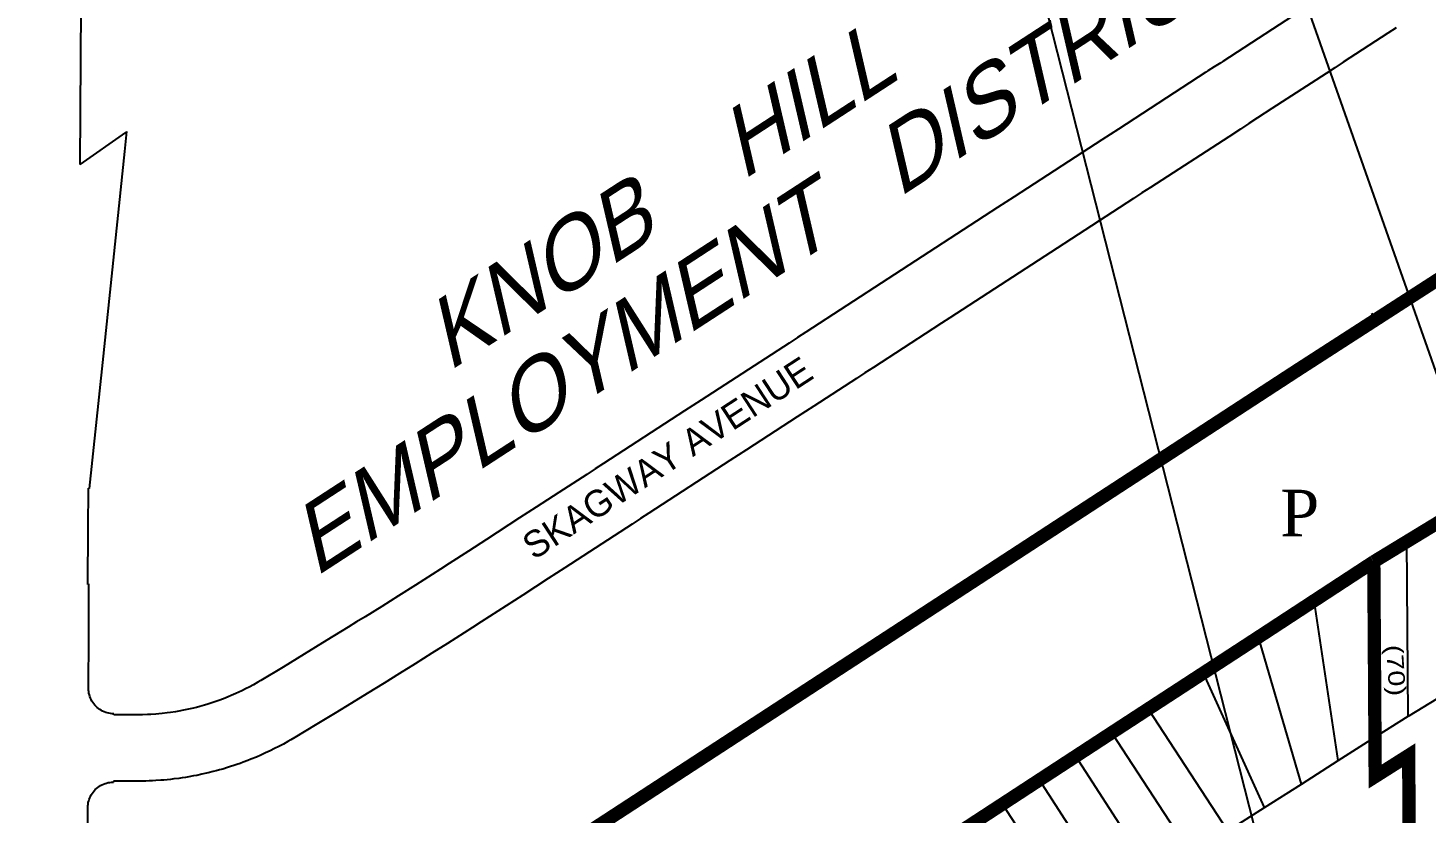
# Model space of a CAD drawing. Header units: millimetres. Extents: x 1745962 to 1749233, y 4525379 to 4529927.
# Drawn here: x 1746863.6 to 1747284.3, y 4528631 to 4528867.4 of the extents above; entities that cross this region are included whole.
import ezdxf
from ezdxf.enums import TextEntityAlignment as Align

# ---------------------------------------------------------------- set-up
doc = ezdxf.new("R2010")
doc.units = ezdxf.units.MM
doc.header["$LTSCALE"] = 10
doc.header["$MEASUREMENT"] = 0
for name, color, linetype in [('AROLL_ADDRESS', 44, 'Continuous'), ('AROLL_LOTS', 8, 'Continuous'), ('AROLL_ROADS', 7, 'Continuous'), ('LEGEND', 7, 'Continuous'), ('ZONING_STANDARDS', 140, 'Continuous'), ('ZONING_ZONES', 140, 'Continuous')]:
    doc.layers.add(name, color=color, linetype=linetype)
doc.styles.add('DUTCH', font='dutcheb.ttf')
doc.styles.add('Univers Condensed', font='UNVR57W.TTF')
doc.styles.add('Univers Light Condensed', font='unvr47a.ttf')

msp = doc.modelspace()

# ---------------------------------------------------------------- linework, layer by layer
at = {"layer": 'AROLL_LOTS'}
for p, q in [((1747286.09, 4528717.72), (1747278.52, 4528713.05)), ((1747278.94, 4528660.24), (1747278.52, 4528713.05)), ((1747268.56, 4528706.71), (1747250.66, 4528694.99)), ((1747271.73, 4528708.69), (1747268.56, 4528706.71)), ((1747268.91, 4528653.88), (1747268.56, 4528706.71)), ((1747250.66, 4528694.99), (1747237.29, 4528686.23)), ((1747257.81, 4528646.81), (1747250.66, 4528694.99)), ((1747279.25, 4528660.43), (1747328.58, 4528690.4)), ((1747237.29, 4528686.23), (1747233.86, 4528683.99)), ((1747232.75, 4528683.27), (1747217.26, 4528673.17)), ((1747233.86, 4528683.99), (1747232.75, 4528683.27)), ((1747246.76, 4528639.77), (1747233.86, 4528683.99)), ((1747217.26, 4528673.17), (1747201.24, 4528662.72)), ((1747235.7, 4528632.73), (1747217.26, 4528673.17)), ((1747200.67, 4528662.36), (1747189.7, 4528655.21)), ((1747200.67, 4528662.36), (1747201.24, 4528662.72)), ((1747224.65, 4528625.69), (1747200.67, 4528662.36)), ((1747268.91, 4528653.88), (1747278.94, 4528660.24)), ((1747278.94, 4528660.24), (1747279.25, 4528660.43)), ((1747189.7, 4528655.21), (1747178.76, 4528648.21)), ((1747213.58, 4528618.65), (1747189.7, 4528655.21)), ((1747257.81, 4528646.81), (1747268.91, 4528653.88)), ((1747178.76, 4528648.21), (1747167.83, 4528641.13)), ((1747202.52, 4528611.6), (1747178.76, 4528648.21)), ((1747246.76, 4528639.77), (1747257.81, 4528646.81)), ((1747167.83, 4528641.13), (1747161.17, 4528636.6)), ((1747191.47, 4528604.56), (1747167.83, 4528641.13)), ((1747235.7, 4528632.73), (1747246.76, 4528639.77)), ((1747161.17, 4528636.6), (1747156.83, 4528633.66)), ((1747156.83, 4528633.66), (1747145.82, 4528626.54)), ((1747180.4, 4528597.52), (1747156.83, 4528633.66)), ((1747224.65, 4528625.69), (1747235.7, 4528632.73))]:
    msp.add_line(p, q, dxfattribs=at)
for points in [[(1746879.29, 4528826.34), (1746879.64, 4528889.92)], [(1747250.76, 4528875.33), (1747223.08, 4528857.35)], [(1747275.32, 4528867.45), (1747272.76, 4528865.8)], [(1747272.76, 4528865.8), (1747259.35, 4528857.07)], [(1747218.05, 4528854.08), (1747191.71, 4528836.97)], [(1747218.65, 4528854.47), (1747218.05, 4528854.08)], [(1747220.56, 4528855.71), (1747218.65, 4528854.47)], [(1747222.48, 4528856.96), (1747220.56, 4528855.71)], [(1747223.08, 4528857.35), (1747222.48, 4528856.96)], [(1747254.24, 4528853.75), (1747237.88, 4528843.13)], [(1747256.8, 4528855.42), (1747254.24, 4528853.75)], [(1747259.35, 4528857.07), (1747256.8, 4528855.42)], [(1747237.88, 4528843.13), (1747233.55, 4528840.32)], [(1747277.94, 4528785.27), (1747364.7, 4528841.25)], [(1747191.71, 4528836.97), (1747189.2, 4528835.33)], [(1747228.45, 4528836.99), (1747224.89, 4528834.68)], [(1747230.99, 4528838.65), (1747228.45, 4528836.99)], [(1747233.55, 4528840.32), (1747230.99, 4528838.65)], [(1746879.29, 4528826.34), (1746893.02, 4528835.98)], [(1746892.71, 4528830.18), (1746893.34, 4528836.21)], [(1746893.02, 4528835.98), (1746893.34, 4528836.21)], [(1747186.68, 4528833.69), (1747160.34, 4528816.58)], [(1747189.2, 4528835.33), (1747186.68, 4528833.69)], [(1747224.89, 4528834.68), (1747201.36, 4528819.39)], [(1746886.06, 4528766.66), (1746892.71, 4528830.18)], [(1747160.34, 4528816.58), (1747157.82, 4528814.95)], [(1747196.24, 4528816.07), (1747173.25, 4528801.13)], [(1747198.8, 4528817.73), (1747196.24, 4528816.07)], [(1747201.36, 4528819.39), (1747198.8, 4528817.73)], [(1747155.32, 4528813.32), (1747122.36, 4528791.89)], [(1747157.82, 4528814.95), (1747155.32, 4528813.32)], [(1747173.25, 4528801.13), (1747140.94, 4528780.14)], [(1747277.94, 4528785.64), (1747294.82, 4528796.53)], [(1747122.36, 4528791.89), (1747097.61, 4528775.82)], [(1747267.96, 4528778.83), (1747277.06, 4528784.71)], [(1747268.98, 4528779.86), (1747277.05, 4528785.06)], [(1747277.05, 4528785.06), (1747277.94, 4528785.64)], [(1747277.94, 4528785.27), (1747277.06, 4528784.71)], [(1747138.42, 4528778.5), (1747135.9, 4528776.86)], [(1747140.94, 4528780.14), (1747138.42, 4528778.5)], [(1747245.21, 4528764.51), (1747267.95, 4528779.19)], [(1747267.96, 4528778.83), (1747245.37, 4528764.25)], [(1747268.98, 4528779.86), (1747267.94, 4528781.47)], [(1747267.95, 4528779.19), (1747268.98, 4528779.86)], [(1747095.1, 4528774.18), (1747092.59, 4528772.55)], [(1747097.61, 4528775.82), (1747095.1, 4528774.18)], [(1747135.9, 4528776.86), (1747117.97, 4528765.22)], [(1747092.59, 4528772.55), (1747066.18, 4528755.39)], [(1746882.1, 4528728.77), (1746886.06, 4528766.66)], [(1746880.68, 4528526.47), (1747245.37, 4528764.25)], [(1747112.86, 4528761.89), (1747100.04, 4528753.56)], [(1747115.42, 4528763.56), (1747112.86, 4528761.89)], [(1747117.97, 4528765.22), (1747115.42, 4528763.56)], [(1747236.74, 4528759), (1747245.21, 4528764.51)], [(1747211.22, 4528742.35), (1747236.74, 4528759)], [(1747063.66, 4528753.76), (1747061.15, 4528752.13)], [(1747066.18, 4528755.39), (1747063.66, 4528753.76)], [(1747100.04, 4528753.56), (1747097.52, 4528751.93)], [(1747061.15, 4528752.13), (1747036.75, 4528736.27)], [(1747095.02, 4528750.29), (1747079.84, 4528740.43)], [(1747097.52, 4528751.93), (1747095.02, 4528750.29)], [(1747079.84, 4528740.43), (1747077.32, 4528738.79)], [(1747176.43, 4528719.67), (1747211.22, 4528742.35)], [(1747036.75, 4528736.27), (1747034.24, 4528734.63)], [(1747074.8, 4528737.17), (1747050.4, 4528721.31)], [(1747077.32, 4528738.79), (1747074.8, 4528737.17)], [(1747031.72, 4528732.99), (1747023.34, 4528727.55)], [(1747034.24, 4528734.63), (1747031.72, 4528732.99)], [(1746881.72, 4528716.61), (1746881.79, 4528728.81)], [(1746881.79, 4528728.81), (1746882.1, 4528728.77)], [(1747023.34, 4528727.55), (1747016.54, 4528723.13)], [(1747011.51, 4528719.87), (1747001.58, 4528713.41)], [(1747014.03, 4528721.5), (1747011.51, 4528719.87)], [(1747016.54, 4528723.13), (1747014.03, 4528721.5)], [(1747047.88, 4528719.67), (1747045.37, 4528718.04)], [(1747050.4, 4528721.31), (1747047.88, 4528719.67)], [(1747153.45, 4528704.68), (1747176.43, 4528719.67)], [(1746881.63, 4528699.85), (1746881.72, 4528716.61)], [(1747045.37, 4528718.04), (1747025.16, 4528704.9)], [(1747001.58, 4528713.41), (1746996.12, 4528709.88), (1746990.27, 4528706.12)], [(1747278.52, 4528713.05), (1747277.53, 4528712.3), (1747271.73, 4528708.69)], [(1746985.22, 4528702.88), (1746980.16, 4528699.67), (1746975.09, 4528696.45), (1746970.01, 4528693.26), (1746965.03, 4528690.15)], [(1746987.75, 4528704.5), (1746985.22, 4528702.88)], [(1746990.27, 4528706.12), (1746987.75, 4528704.5)], [(1747022.65, 4528703.28), (1747020.13, 4528701.64)], [(1747025.16, 4528704.9), (1747022.65, 4528703.28)], [(1747135.58, 4528693.03), (1747153.45, 4528704.68)], [(1746881.63, 4528699.85), (1746881.93, 4528700.05)], [(1746881.91, 4528695.45), (1746881.93, 4528700.05)], [(1747020.13, 4528701.64), (1747012.46, 4528696.65)], [(1746881.9, 4528693.47), (1746881.91, 4528695.45)], [(1747012.46, 4528696.65), (1747007.46, 4528693.42)], [(1746881.86, 4528687.45), (1746881.9, 4528693.47)], [(1746965.03, 4528690.15), (1746962.48, 4528688.57)], [(1747007.46, 4528693.42), (1746999.9, 4528688.55)], [(1747115.39, 4528679.87), (1747135.58, 4528693.03)], [(1746881.85, 4528684.27), (1746881.86, 4528687.45)], [(1746959.93, 4528686.98), (1746953.55, 4528683.05), (1746946.73, 4528678.86), (1746940.32, 4528674.97), (1746933.62, 4528670.92)], [(1746994.84, 4528685.32), (1746989.78, 4528682.1), (1746985.13, 4528679.17), (1746980.04, 4528675.97), (1746975.38, 4528673.05), (1746970.71, 4528670.16), (1746965.61, 4528667), (1746960.92, 4528664.12), (1746955.97, 4528661.1)], [(1746962.48, 4528688.57), (1746959.93, 4528686.98)], [(1746997.38, 4528686.94), (1746994.84, 4528685.32)], [(1746999.9, 4528688.55), (1746997.38, 4528686.94)], [(1746881.76, 4528668.66), (1746881.85, 4528684.27)], [(1747085.99, 4528660.7), (1747115.39, 4528679.87)], [(1746889.42, 4528660.92), (1746888.92, 4528660.94), (1746888.42, 4528660.99), (1746887.93, 4528661.07), (1746887.45, 4528661.19), (1746886.97, 4528661.34), (1746886.5, 4528661.51), (1746886.04, 4528661.72), (1746885.6, 4528661.96), (1746885.18, 4528662.22), (1746884.77, 4528662.51), (1746884.38, 4528662.83), (1746884.02, 4528663.17), (1746883.68, 4528663.53), (1746883.36, 4528663.92), (1746883.07, 4528664.33), (1746882.8, 4528664.75), (1746882.56, 4528665.2), (1746882.36, 4528665.65), (1746882.18, 4528666.11), (1746882.04, 4528666.59), (1746881.91, 4528667.08), (1746881.84, 4528667.57), (1746881.78, 4528668.07), (1746881.76, 4528668.66)], [(1746933.62, 4528670.92), (1746932.76, 4528670.41), (1746931.46, 4528669.67), (1746930.14, 4528668.96), (1746929.25, 4528668.5), (1746927.9, 4528667.83), (1746927.01, 4528667.4), (1746926.09, 4528666.98), (1746924.72, 4528666.38), (1746923.8, 4528665.99), (1746922.41, 4528665.43), (1746921, 4528664.91), (1746920.06, 4528664.58), (1746918.63, 4528664.1), (1746917.68, 4528663.8), (1746916.72, 4528663.51), (1746915.28, 4528663.1), (1746914.32, 4528662.84), (1746912.85, 4528662.49), (1746911.39, 4528662.16), (1746910.42, 4528661.96), (1746908.94, 4528661.69), (1746907.96, 4528661.52), (1746906.47, 4528661.29), (1746905.48, 4528661.16), (1746903.99, 4528660.98), (1746902.99, 4528660.88), (1746902, 4528660.81), (1746900.5, 4528660.7), (1746899.5, 4528660.65), (1746898.01, 4528660.6), (1746897.01, 4528660.58), (1746895.97, 4528660.58)], [(1746889.42, 4528660.62), (1746889.42, 4528660.92)], [(1746895.97, 4528660.58), (1746889.42, 4528660.62)], [(1746955.97, 4528661.1), (1746949.99, 4528657.46), (1746943.91, 4528653.8)], [(1747060.77, 4528644.27), (1747085.99, 4528660.7)], [(1746941.75, 4528652.54), (1746940.44, 4528651.81), (1746939.11, 4528651.1)], [(1746943.91, 4528653.8), (1746942.63, 4528653.04), (1746941.75, 4528652.54)], [(1746936.42, 4528649.75), (1746935.05, 4528649.11), (1746933.69, 4528648.49), (1746932.31, 4528647.89), (1746930.67, 4528647.21)], [(1746939.11, 4528651.1), (1746937.78, 4528650.42), (1746936.42, 4528649.75)], [(1746930.67, 4528647.21), (1746929.74, 4528646.85), (1746928.34, 4528646.32), (1746927.39, 4528645.98), (1746926.45, 4528645.64), (1746925.5, 4528645.33), (1746924.55, 4528645.02), (1746923.6, 4528644.72), (1746922.16, 4528644.28), (1746921.2, 4528644.01), (1746920.24, 4528643.75), (1746919.27, 4528643.49), (1746917.81, 4528643.13), (1746916.84, 4528642.91), (1746915.86, 4528642.69), (1746914.39, 4528642.38), (1746913.41, 4528642.19), (1746911.94, 4528641.93), (1746910.94, 4528641.77), (1746909.96, 4528641.61), (1746908.97, 4528641.47), (1746907.48, 4528641.28), (1746906.48, 4528641.16), (1746905.5, 4528641.06), (1746904.49, 4528640.96), (1746903.51, 4528640.88), (1746902.01, 4528640.78), (1746901.01, 4528640.73), (1746900.01, 4528640.68), (1746899, 4528640.65), (1746898.01, 4528640.62), (1746897.01, 4528640.6), (1746895.86, 4528640.61)], [(1747035.56, 4528627.82), (1747060.77, 4528644.27)], [(1746881.57, 4528632.68), (1746881.59, 4528633.18), (1746881.64, 4528633.68), (1746881.72, 4528634.17), (1746881.84, 4528634.66), (1746881.97, 4528635.14), (1746882.15, 4528635.61), (1746882.36, 4528636.05), (1746882.59, 4528636.5), (1746882.86, 4528636.92), (1746883.16, 4528637.33), (1746883.47, 4528637.72), (1746883.81, 4528638.09), (1746884.18, 4528638.42), (1746884.56, 4528638.74), (1746884.97, 4528639.04), (1746885.39, 4528639.3), (1746885.83, 4528639.53), (1746886.29, 4528639.75), (1746886.76, 4528639.92), (1746887.23, 4528640.07), (1746887.72, 4528640.18), (1746888.21, 4528640.27), (1746888.71, 4528640.33), (1746889.31, 4528640.34)], [(1746895.86, 4528640.61), (1746889.31, 4528640.64)], [(1746889.31, 4528640.64), (1746889.31, 4528640.34)], [(1746881.33, 4528590.54), (1746881.57, 4528632.68)]]:
    msp.add_lwpolyline(points, dxfattribs=at)
at = {"layer": 'ZONING_STANDARDS'}
for p, q in [((1747136.91, 4529191.7), (1747568.04, 4527964.07)), ((1747422.95, 4527878.68), (1747099.89, 4529148.82))]:
    msp.add_line(p, q, dxfattribs=at)
at = {"layer": 'ZONING_ZONES', "const_width": 4}
for points in [[(1747699.11, 4529276.36), (1747659.46, 4529258.91), (1747363.58, 4529128.58), (1747412.26, 4529053.14), (1747419.32, 4529042.2), (1747325.88, 4528981.5), (1747352.17, 4528941.23), (1747332.28, 4528928.31), (1747342.87, 4528911.35), (1747381.5, 4528852.09), (1747245.37, 4528764.25), (1746880.68, 4528526.47), (1746865.98, 4528516.89)], [(1747268.56, 4528706.71), (1747232.75, 4528683.27), (1747189.7, 4528655.21), (1747145.82, 4528626.54), (1747101.98, 4528597.84), (1747079.96, 4528583.62), (1747047.08, 4528562.4), (1747025.11, 4528547.82), (1746992.18, 4528526.57), (1746959.24, 4528504.91), (1746926.33, 4528483.66), (1746905.65, 4528470.19), (1746865.57, 4528443.61)]]:
    msp.add_lwpolyline(points, dxfattribs=at)
at = {"layer": 'ZONING_ZONES', "linetype": 'Continuous'}
msp.add_lwpolyline([(1747505.93, 4528851.32, 4, 4, 0), (1747268.56, 4528706.71, 0, 0, 0)], format="xyseb", dxfattribs=at)
at = {"layer": 'ZONING_ZONES'}
msp.add_lwpolyline([(1747280.15, 4528402.93, 4, 4, 0), (1747279.68, 4528561.5, 4, 4, 0), (1747279.04, 4528648.39, 4, 4, 0), (1747268.98, 4528642.02, 4, 4, 0), (1747268.56, 4528706.71, 0, 0, 0)], format="xyseb", dxfattribs=at)

# ---------------------------------------------------------------- texts
at = {"layer": 'AROLL_ADDRESS', "style": 'Univers Light Condensed', "width": 1.3}
msp.add_text('(70)', height=5, rotation=273.6978, dxfattribs=at).set_placement((1747272.25, 4528681.54))
at = {"layer": 'AROLL_ROADS', "style": 'Univers Condensed'}
msp.add_text('SKAGWAY AVENUE', height=8, rotation=33.05, dxfattribs=at).set_placement((1747015.8, 4528707.05))
at = {"layer": 'LEGEND', "linetype": 'Continuous', "style": 'Univers Condensed', "oblique": 20}
for s, p in [('EMPLOYMENT   DISTRICT', (1746950.01, 4528701.93)), ('KNOB    HILL', (1746990.19, 4528763.84))]:
    msp.add_text(s, height=20, rotation=33.0575, dxfattribs=at).set_placement(p)
at = {"layer": 'ZONING_STANDARDS', "style": 'DUTCH'}
msp.add_text('P', height=14, dxfattribs=at).set_placement((1747246.28, 4528721.38), align=Align.MIDDLE_CENTER)

doc.saveas('drawing.dxf')
